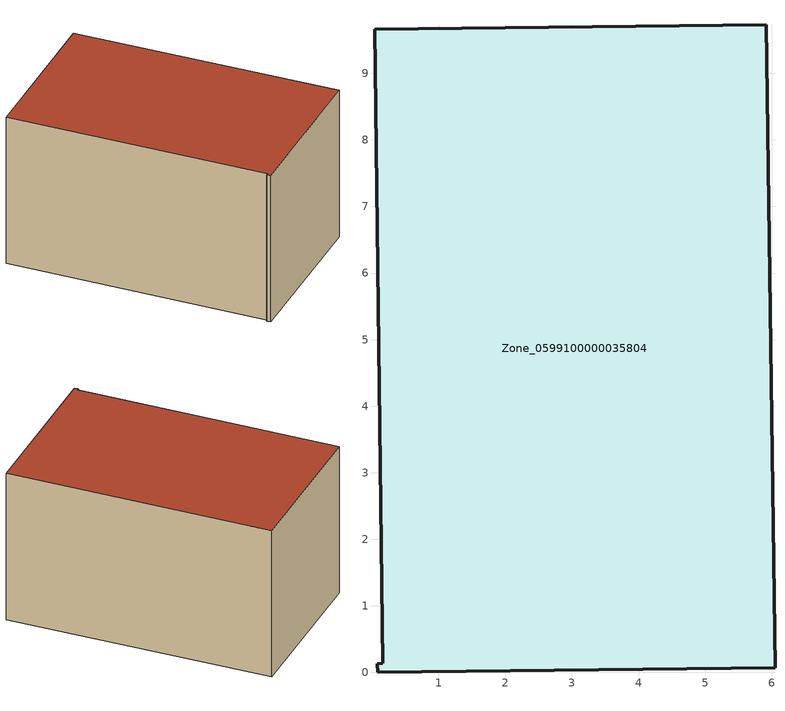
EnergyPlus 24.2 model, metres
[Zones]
Zone_0599100000035804
 floor ground (C_G): 0.03,9.66 5.92,9.73 6.05,0.07 0.08,0 0.08,0.13 0.15,0.14 z0
 wall outside (C_F): 6.05,0.07 5.92,9.73 0.03,9.66 0.15,0.14 0.08,0.13 0.08,0 6.05,0.07 z0:5.75
 roof outside (C_R): 5.92,9.73 0.03,9.66 0.15,0.14 0.08,0.13 0.08,0 6.05,0.07 z5.75
[BUILDING]
Pand.0599100000035804: North Axis=0; Terrain=City; Loads Convergence Tolerance Value=0.04; Temperature Convergence Tolerance Value=0.4; Solar Distribution=FullExterior; Maximum Number of Warmup Days=25; Minimum Number of Warmup Days=1
[Site:Location]
Rotterdam.The.Hague.AP_ZH_NLD Design_Conditions: Latitude=51.96; Longitude=4.45; Time Zone=1; Elevation=-4.5
[SITE:GROUNDTEMPERATURE:BUILDINGSURFACE]
18, 18, 18, 18, 18, 18, 18, 18, 18, 18, 18, 18
[MATERIAL] Thermal Absorptance=0.9; Solar Absorptance=0.7; Visible Absorptance=0.7
Name | Roughness | Thickness | Conductivity | Density | Specific Heat
G.TC.1946-1964 | MediumSmooth | 0.15 | 1 | 540 | 1210
F.TC.1946-1964 | Rough | 0.3 | 0.857143 | 1920 | 840
R.TC.1946-1964 | MediumRough | 0.2 | 0.235294 | 1500 | 1000
[CONSTRUCTION]
C_G: G.TC.1946-1964
C_F: F.TC.1946-1964
C_R: R.TC.1946-1964
[ZONE]
Zone_0599100000035804: Type=1; Multiplier=1; Ceiling Height=Autocalculate; Volume=Autocalculate; Floor Area=autocalculate; Part of Total Floor Area=Yes
[ZONEINFILTRATION:DESIGNFLOWRATE]
Infil_Zone_0599100000035804: Zone or ZoneList or Space or SpaceList=Zone_0599100000035804; Schedule=AlwaysOn; Design Flow Rate Calculation Method=Flow/Area; Flow Rate per Floor Area=0.003; Constant Term Coefficient=1; Temperature Term Coefficient=0; Velocity Term Coefficient=0; Velocity Squared Term Coefficient=0
[HVACTEMPLATE:ZONE:IDEALLOADSAIRSYSTEM]
Zone_0599100000035804: Maximum Heating Supply Air Temperature=50; Minimum Cooling Supply Air Temperature=13; Maximum Heating Supply Air Humidity Ratio=0.0156; Minimum Cooling Supply Air Humidity Ratio=0.0077; Heating Limit=NoLimit; Cooling Limit=NoLimit; Dehumidification Control Type=ConstantSensibleHeatRatio; Cooling Sensible Heat Ratio=0.7; Dehumidification Setpoint=60; Humidification Control Type=None; Humidification Setpoint=30; Outdoor Air Method=None; Outdoor Air Flow Rate per Person=0.00944; Outdoor Air Flow Rate per Zone Floor Area=0; Outdoor Air Flow Rate per Zone=0; Demand Controlled Ventilation Type=None; Outdoor Air Economizer Type=NoEconomizer; Heat Recovery Type=None; Sensible Heat Recovery Effectiveness=0.7; Latent Heat Recovery Effectiveness=0.65
[ZONECONTROL:THERMOSTAT]
ThermostatControl_Zone_0599100000035804: Zone or ZoneList=Zone_0599100000035804; Control Type Schedule=DualSetpointControlType; Control 1=Thermostat_Zone_0599100000035804; Temperature Difference Between Cutout And Setpoint=0
[THERMOSTATSETPOINT:DUALSETPOINT]
Thermostat_Zone_0599100000035804: Heating Setpoint Temperature Schedule=HeatingSetpoint_Zone_0599100000035804; Cooling Setpoint Temperature Schedule=CoolingSetpoint_Zone_0599100000035804
[SCHEDULE:COMPACT]
HeatingSetpoint_Zone_0599100000035804: Through: 12/31, For: AllDays, Until: 24:00, 21
CoolingSetpoint_Zone_0599100000035804: Through: 12/31, For: AllDays, Until: 24:00, 24
DualSetpointControlType: Through: 12/31, For: AllDays, Until: 24:00, 4
AlwaysOn: Through: 12/31, For: AllDays, Until: 24:00, 1
